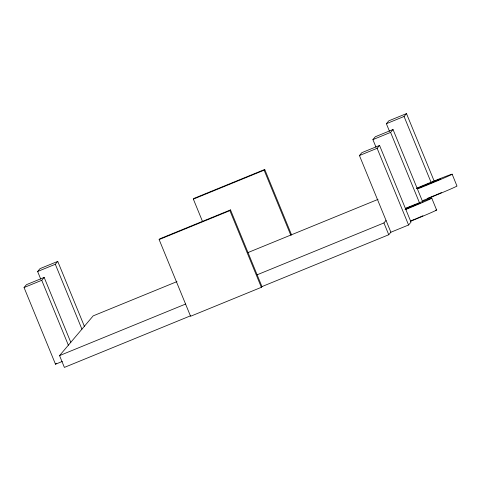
<?xml version="1.0" encoding="UTF-8"?>
<svg xmlns="http://www.w3.org/2000/svg" width="481" height="481" viewBox="0 0 481 481"><rect width="100%" height="100%" fill="white"/><g stroke="black" fill="none" stroke-linecap="round" stroke-linejoin="round"><path stroke-width="0.72" d="M62.308 361.441L55.501 364.225L24.05 287.536L26.479 284.662L44.174 277.429L70.791 342.322M40.735 279.1L37.62 271.5L40.049 268.626L57.744 261.393L84.361 326.286M24.05 287.536L41.745 280.297L44.174 277.429M37.62 271.5L55.315 264.261L57.744 261.393M190.494 315.825L64.388 367.4L59.548 355.603L93.17 315.879L177.008 281.589M159.127 239.568L159.734 238.853L230.507 209.908L261.959 286.598L261.351 287.319L190.578 316.264L159.127 239.568L229.9 210.624L230.507 209.908M202.417 221.218L193.356 199.122L193.963 198.406L264.736 169.462L291.654 235.101M55.501 364.225L56.313 363.269M193.356 199.122L264.129 170.178L264.736 169.462M390.885 232.227L359.433 155.537L361.862 152.663L379.557 145.43L411.008 222.12L408.579 224.994L390.885 232.227L388.762 234.74L261.959 286.598M376.016 147.216L372.901 139.622L375.33 136.748L393.025 129.515L422.781 202.062M389.484 131.301L386.369 123.707L388.798 120.833L406.493 113.6L434.265 181.307M359.433 155.537L377.128 148.298L379.557 145.43M372.901 139.622L390.596 132.383L393.025 129.515M386.369 123.707L404.064 116.474L406.493 113.6M257.119 274.801L383.922 222.944L386.045 220.43M421.536 216.378L422.901 215.783M439.562 193.41L441.444 192.604M418.921 217.508L420.857 216.678M436.051 194.889L438.937 193.681M415.939 218.759L418.278 217.779M435.437 195.142L430.555 197.138M406.078 208.411L420.069 203.006L405.026 209.445M415.356 219.005L411.075 220.761M247.721 252.669L378.048 199.368M59.548 355.603L185.654 304.028M427.705 198.28L429.948 197.384M416.823 188.143A25.511 0.577 -22.3 0 1 452.146 174.188L456.95 185.979A25.511 0.577 -22.3 0 1 422.871 200.547M404.064 116.474L431.265 182.798M431.734 198.13L436.574 209.926M390.596 132.383L419.781 203.553M377.128 148.298L408.579 224.994M383.922 222.944L388.762 234.74M264.129 170.178L290.74 235.077M229.9 210.624L261.351 287.319M55.315 264.261L81.926 329.16M41.745 280.297L68.356 345.19M435.726 210.167A25.511 0.577 -22.3 0 1 410.467 221.32M405.483 208.345A25.511 0.577 -22.3 0 1 431.902 198.13A25.511 0.577 -22.3 0 1 405.627 209.524M452.146 174.188A25.511 0.577 -22.3 0 1 418.031 188.75M417.261 188.414L416.756 188.702L440.349 179.052L417.261 188.414"/></g></svg>
